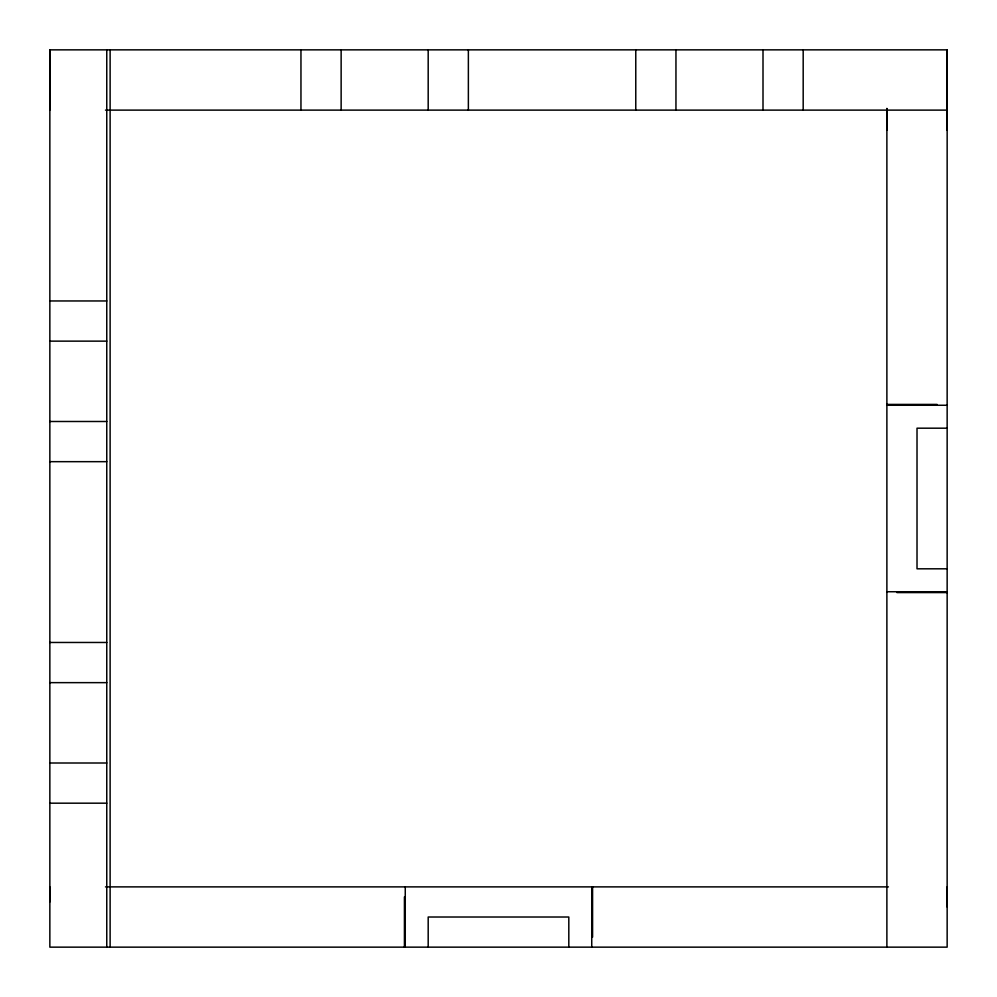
<?xml version="1.0" encoding="UTF-8"?>
<svg xmlns="http://www.w3.org/2000/svg" width="997" height="997" viewBox="0 0 997 997"><rect width="100%" height="100%" fill="white"/><g stroke="black" fill="none" stroke-linecap="round" stroke-linejoin="round"><path stroke-width="1.5" d="M49.85 901.949L49.85 886.881M49.85 110.119L49.85 49.85L947.15 49.85L947.15 947.15L49.85 947.15L49.85 49.85M886.881 130.208L886.881 108.573M947.15 906.971L947.15 886.881M947.15 130.208L947.15 49.85M105.483 110.119L947.15 110.119M49.85 300.957L106.766 300.957M49.85 341.136L106.766 341.136M886.881 404.421L937.105 404.421M886.881 405.256L947.15 405.256M49.85 421.494L106.766 421.494M947.15 428.187L917.016 428.187L917.016 568.813L947.15 568.813M49.85 461.673L106.766 461.673M886.881 591.744L947.15 591.744M896.926 592.579L947.15 592.579M49.85 642.467L106.766 642.467M49.85 682.646L106.766 682.646M49.85 763.004L106.766 763.004M49.85 803.183L106.766 803.183M105.483 886.881L888.427 886.881M886.881 108.449L886.881 947.15M803.183 49.85L803.183 110.119M763.004 49.85L763.004 110.119M675.954 49.85L675.954 110.119M635.774 49.85L635.774 110.119M592.579 886.881L592.579 937.105M591.744 886.881L591.744 947.15M568.813 947.15L568.813 917.016L428.187 917.016L428.187 947.15M468.366 49.85L468.366 110.119M428.187 49.85L428.187 110.119M405.256 886.881L405.256 947.15M404.421 896.926L404.421 947.15M341.136 49.85L341.136 110.119M300.957 49.85L300.957 110.119M110.119 49.85L110.119 947.15M106.766 49.85L106.766 947.15"/></g></svg>
